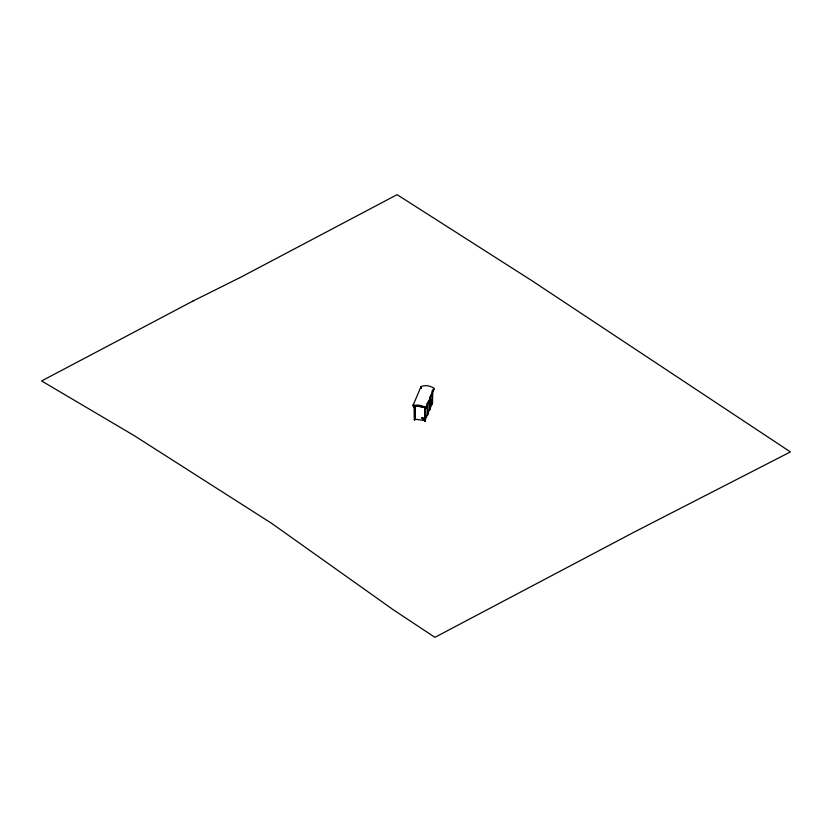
<?xml version="1.0" encoding="UTF-8"?>
<svg xmlns="http://www.w3.org/2000/svg" width="832" height="832" viewBox="0 0 832 832"><rect width="100%" height="100%" fill="white"/><g stroke="black" fill="none" stroke-linecap="round" stroke-linejoin="round"><path stroke-width="1.25" d="M426.026 407.295L413.754 405.694L425.963 407.451M413.878 405.631L423.602 406.723M414.211 419.879L414.284 408.158L413.327 404.758L414.908 407.753L414.658 419.942L414.461 407.753L413.327 404.758M414.658 419.942L414.731 408.158L413.754 404.695M415.126 406.016L415.054 419.214L424.715 420.545M421.876 418.163L424.819 418.569M422.521 418.517L424.757 420.181L422.209 417.934M424.622 421.314L424.694 409.531L426.473 406.567L425.142 409.656L425.069 421.366L424.788 407.347M425.1 407.181L425.027 420.378L427.305 415.022M425.069 421.366L425.308 409.25M427.367 403.25L427.69 415.21L427.762 403.489M427.544 402.844L427.471 414.617L429.749 409.261L429.822 397.488M427.076 415.553L427.596 403.894L428.917 400.806L427.149 403.77M429.998 397.082L429.926 408.855L432.203 403.499L432.286 390.302M429.53 409.791L430.04 398.133L431.371 395.044L429.77 397.602M429.978 409.854L430.217 397.727M432.006 399.318L432.422 404.092L432.661 391.966M432.422 404.092L432.494 392.371L433.826 389.293L432.224 391.851M433.243 390.343L433.378 389.792L432.942 390.135M421.106 387.421L420.514 387.889L421.106 387.421L421.47 388.388M413.754 405.933L413.878 405.392M426.046 406.39L426.296 406.973M428.501 400.629L428.75 401.211M430.955 394.867L431.205 395.45M433.399 389.106L433.649 389.688M424.632 418.267L421.543 418.288L424.819 418.704M422.282 418.35L424.809 420.056M421.054 386.568L412.776 406.016A12.272 9.901 23.1 0 1 425.911 407.826L434.19 388.378A12.272 9.901 23.1 0 0 421.054 386.568M192.806 301.122L41.6 380.962L133.838 435.396L271.617 523.338L393.266 609.752L434.907 637.333L634.306 532.043L790.4 451.911L531.898 280.696L397.103 194.667L241.01 277.087L192.806 301.122"/></g></svg>
